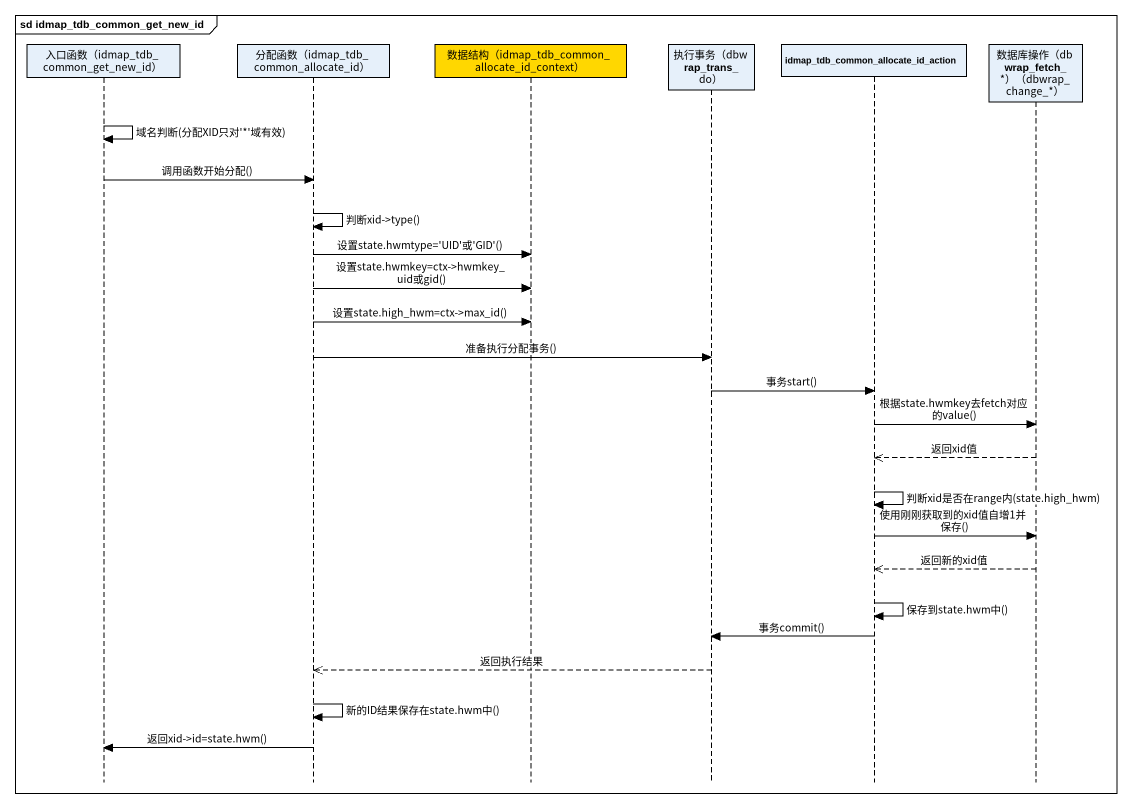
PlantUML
@startuml
mainframe sd idmap_tdb_common_get_new_id
hide footbox
participant "入口函数（idmap_tdb_common_get_new_id）" as 入口函数_idmap_tdb_common_get
participant "分配函数（idmap_tdb_common_allocate_id）" as 分配函数_idmap_tdb_common
participant "数据结构（idmap_tdb_common_allocate_id_context）" as 数据结构_idmap_tdb_common #FFD700
participant "执行事务（dbwrap_trans_do）" as 执行事务_dbwrap_trans_do
participant "idmap_tdb_common_allocate_id_action" as idmap_tdb_common_allocate
participant "数据库操作（dbwrap_fetch_*）（dbwrap_change_*）" as 数据库操作_dbwrap_fetch_dbwrap

入口函数_idmap_tdb_common_get -> 入口函数_idmap_tdb_common_get : 域名判断(分配XID只对'*'域有效)
入口函数_idmap_tdb_common_get -> 分配函数_idmap_tdb_common : 调用函数开始分配()
分配函数_idmap_tdb_common -> 分配函数_idmap_tdb_common : 判断xid->type()
分配函数_idmap_tdb_common -> 数据结构_idmap_tdb_common : 设置state.hwmtype='UID'或'GID'()
分配函数_idmap_tdb_common -> 数据结构_idmap_tdb_common : 设置state.hwmkey=ctx->hwmkey_uid或gid()
分配函数_idmap_tdb_common -> 数据结构_idmap_tdb_common : 设置state.high_hwm=ctx->max_id()
分配函数_idmap_tdb_common -> 执行事务_dbwrap_trans_do : 准备执行分配事务()
执行事务_dbwrap_trans_do -> idmap_tdb_common_allocate : 事务start()
idmap_tdb_common_allocate -> 数据库操作_dbwrap_fetch_dbwrap : 根据state.hwmkey去fetch对应的value()
数据库操作_dbwrap_fetch_dbwrap -->> idmap_tdb_common_allocate : 返回xid值
idmap_tdb_common_allocate -> idmap_tdb_common_allocate : 判断xid是否在range内(state.high_hwm)
idmap_tdb_common_allocate -> 数据库操作_dbwrap_fetch_dbwrap : 使用刚刚获取到的xid值自增1并保存()
数据库操作_dbwrap_fetch_dbwrap -->> idmap_tdb_common_allocate : 返回新的xid值
idmap_tdb_common_allocate -> idmap_tdb_common_allocate : 保存到state.hwm中()
idmap_tdb_common_allocate -> 执行事务_dbwrap_trans_do : 事务commit()
执行事务_dbwrap_trans_do -->> 分配函数_idmap_tdb_common : 返回执行结果
分配函数_idmap_tdb_common -> 分配函数_idmap_tdb_common : 新的ID结果保存在state.hwm中()
分配函数_idmap_tdb_common -> 入口函数_idmap_tdb_common_get : 返回xid->id=state.hwm()
@enduml
